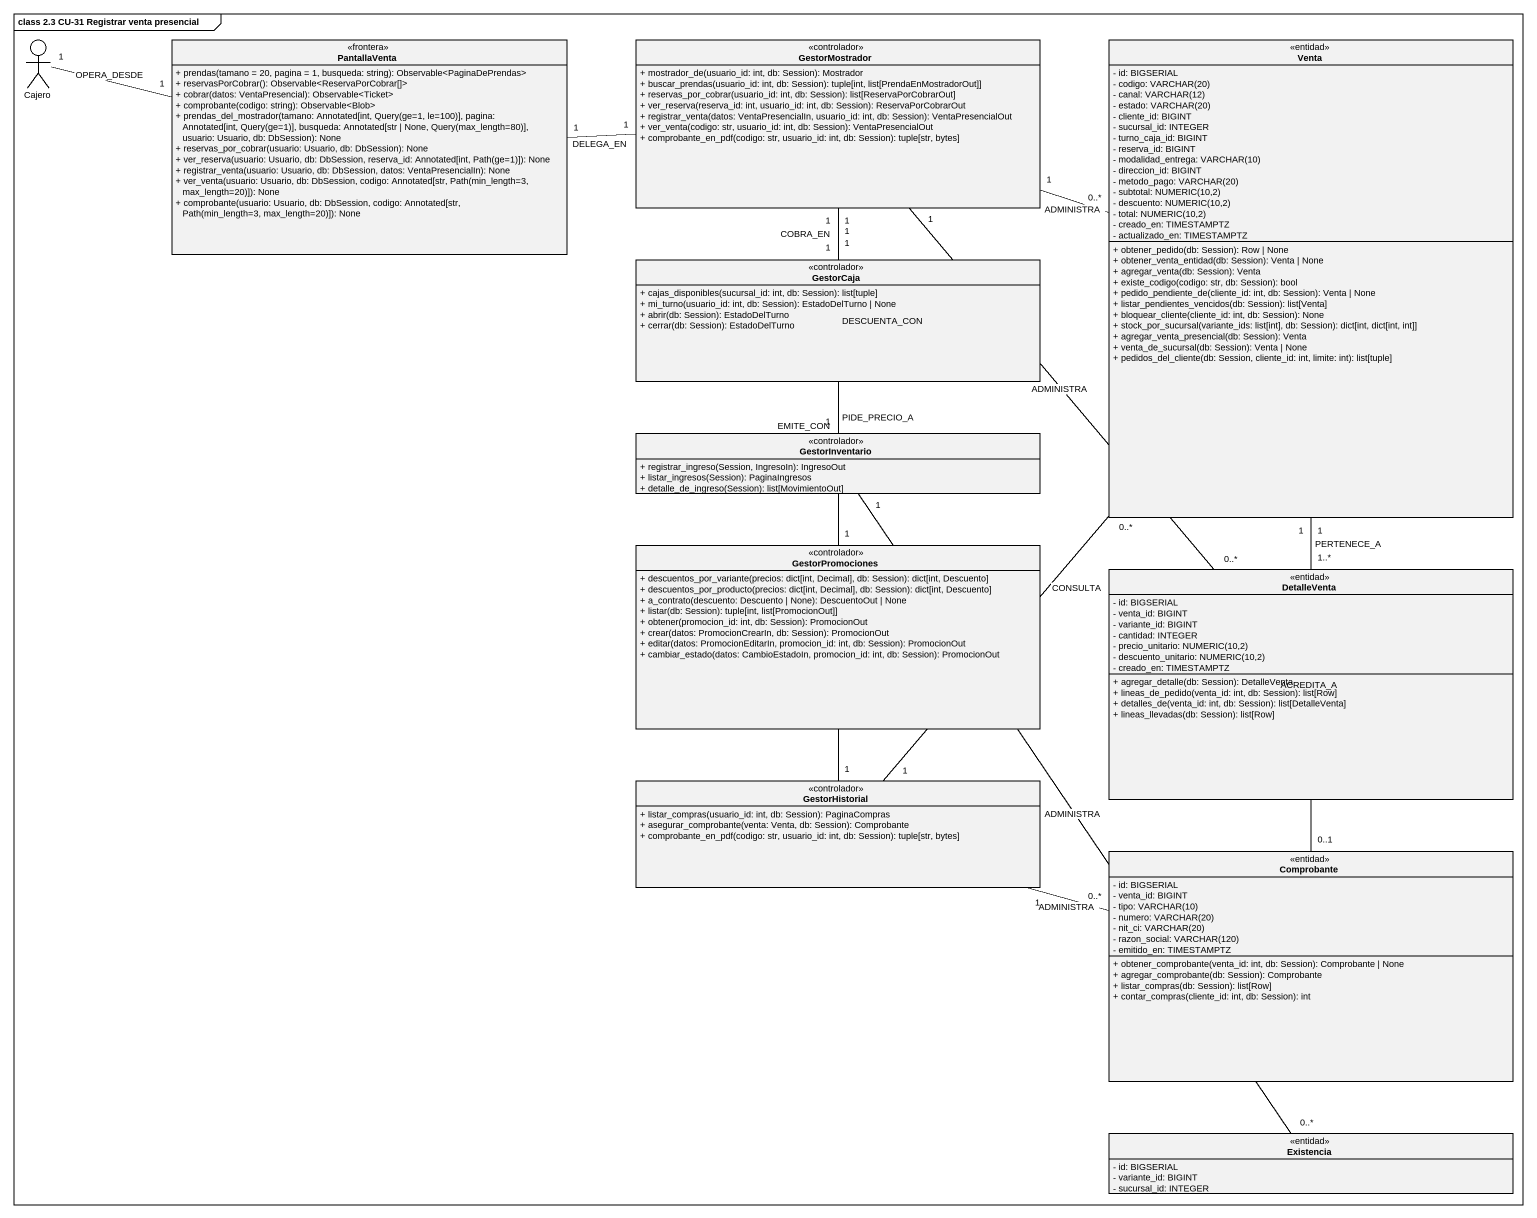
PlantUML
@startuml
mainframe class 2.3 CU-31 Registrar venta presencial
allowmixing
hide circle
hide empty members
skinparam classAttributeIconSize 0
actor Cajero
class PantallaVenta <<frontera>> {
  + prendas(tamano = 20, pagina = 1, busqueda: string): Observable<PaginaDePrendas>
  + reservasPorCobrar(): Observable<ReservaPorCobrar[]>
  + cobrar(datos: VentaPresencial): Observable<Ticket>
  + comprobante(codigo: string): Observable<Blob>
  + prendas_del_mostrador(tamano: Annotated[int, Query(ge=1, le=100)], pagina: Annotated[int, Query(ge=1)], busqueda: Annotated[str | None, Query(max_length=80)], usuario: Usuario, db: DbSession): None
  + reservas_por_cobrar(usuario: Usuario, db: DbSession): None
  + ver_reserva(usuario: Usuario, db: DbSession, reserva_id: Annotated[int, Path(ge=1)]): None
  + registrar_venta(usuario: Usuario, db: DbSession, datos: VentaPresencialIn): None
  + ver_venta(usuario: Usuario, db: DbSession, codigo: Annotated[str, Path(min_length=3, max_length=20)]): None
  + comprobante(usuario: Usuario, db: DbSession, codigo: Annotated[str, Path(min_length=3, max_length=20)]): None
}
class GestorMostrador <<controlador>> {
  + mostrador_de(usuario_id: int, db: Session): Mostrador
  + buscar_prendas(usuario_id: int, db: Session): tuple[int, list[PrendaEnMostradorOut]]
  + reservas_por_cobrar(usuario_id: int, db: Session): list[ReservaPorCobrarOut]
  + ver_reserva(reserva_id: int, usuario_id: int, db: Session): ReservaPorCobrarOut
  + registrar_venta(datos: VentaPresencialIn, usuario_id: int, db: Session): VentaPresencialOut
  + ver_venta(codigo: str, usuario_id: int, db: Session): VentaPresencialOut
  + comprobante_en_pdf(codigo: str, usuario_id: int, db: Session): tuple[str, bytes]
}
class Venta <<entidad>> {
  - id: BIGSERIAL
  {field} - codigo: VARCHAR(20)
  {field} - canal: VARCHAR(12)
  {field} - estado: VARCHAR(20)
  - cliente_id: BIGINT
  - sucursal_id: INTEGER
  - turno_caja_id: BIGINT
  - reserva_id: BIGINT
  {field} - modalidad_entrega: VARCHAR(10)
  - direccion_id: BIGINT
  {field} - metodo_pago: VARCHAR(20)
  {field} - subtotal: NUMERIC(10,2)
  {field} - descuento: NUMERIC(10,2)
  {field} - total: NUMERIC(10,2)
  - creado_en: TIMESTAMPTZ
  - actualizado_en: TIMESTAMPTZ
  + obtener_pedido(db: Session): Row | None
  + obtener_venta_entidad(db: Session): Venta | None
  + agregar_venta(db: Session): Venta
  + existe_codigo(codigo: str, db: Session): bool
  + pedido_pendiente_de(cliente_id: int, db: Session): Venta | None
  + listar_pendientes_vencidos(db: Session): list[Venta]
  + bloquear_cliente(cliente_id: int, db: Session): None
  + stock_por_sucursal(variante_ids: list[int], db: Session): dict[int, dict[int, int]]
  + agregar_venta_presencial(db: Session): Venta
  + venta_de_sucursal(db: Session): Venta | None
  + pedidos_del_cliente(db: Session, cliente_id: int, limite: int): list[tuple]
}
class GestorCaja <<controlador>> {
  + cajas_disponibles(sucursal_id: int, db: Session): list[tuple]
  + mi_turno(usuario_id: int, db: Session): EstadoDelTurno | None
  + abrir(db: Session): EstadoDelTurno
  + cerrar(db: Session): EstadoDelTurno
}
class GestorInventario <<controlador>> {
  + registrar_ingreso(Session, IngresoIn): IngresoOut
  + listar_ingresos(Session): PaginaIngresos
  + detalle_de_ingreso(Session): list[MovimientoOut]
}
class GestorPromociones <<controlador>> {
  + descuentos_por_variante(precios: dict[int, Decimal], db: Session): dict[int, Descuento]
  + descuentos_por_producto(precios: dict[int, Decimal], db: Session): dict[int, Descuento]
  + a_contrato(descuento: Descuento | None): DescuentoOut | None
  + listar(db: Session): tuple[int, list[PromocionOut]]
  + obtener(promocion_id: int, db: Session): PromocionOut
  + crear(datos: PromocionCrearIn, db: Session): PromocionOut
  + editar(datos: PromocionEditarIn, promocion_id: int, db: Session): PromocionOut
  + cambiar_estado(datos: CambioEstadoIn, promocion_id: int, db: Session): PromocionOut
}
class DetalleVenta <<entidad>> {
  - id: BIGSERIAL
  - venta_id: BIGINT
  - variante_id: BIGINT
  - cantidad: INTEGER
  {field} - precio_unitario: NUMERIC(10,2)
  {field} - descuento_unitario: NUMERIC(10,2)
  - creado_en: TIMESTAMPTZ
  + agregar_detalle(db: Session): DetalleVenta
  + lineas_de_pedido(venta_id: int, db: Session): list[Row]
  + detalles_de(venta_id: int, db: Session): list[DetalleVenta]
  + lineas_llevadas(db: Session): list[Row]
}
class GestorHistorial <<controlador>> {
  + listar_compras(usuario_id: int, db: Session): PaginaCompras
  + asegurar_comprobante(venta: Venta, db: Session): Comprobante
  + comprobante_en_pdf(codigo: str, usuario_id: int, db: Session): tuple[str, bytes]
}
class Comprobante <<entidad>> {
  - id: BIGSERIAL
  - venta_id: BIGINT
  {field} - tipo: VARCHAR(10)
  {field} - numero: VARCHAR(20)
  {field} - nit_ci: VARCHAR(20)
  {field} - razon_social: VARCHAR(120)
  - emitido_en: TIMESTAMPTZ
  + obtener_comprobante(venta_id: int, db: Session): Comprobante | None
  + agregar_comprobante(db: Session): Comprobante
  + listar_compras(db: Session): list[Row]
  + contar_compras(cliente_id: int, db: Session): int
}
class Existencia <<entidad>> {
  - id: BIGSERIAL
  - variante_id: BIGINT
  - sucursal_id: INTEGER
}
Cajero "1" -right- "1" PantallaVenta : OPERA_DESDE
PantallaVenta "1" -right- "1" GestorMostrador : DELEGA_EN
GestorMostrador "1" -right- "0..*" Venta : ADMINISTRA
GestorMostrador "1" -- "1" GestorCaja : COBRA_EN
GestorMostrador "1" -- "1" GestorInventario : DESCUENTA_CON
GestorMostrador "1" -- "1" GestorPromociones : PIDE_PRECIO_A
GestorMostrador "1" -- "0..*" DetalleVenta : ADMINISTRA
GestorMostrador "1" -- "1" GestorHistorial : EMITE_CON
GestorInventario "1" -- "0..*" Existencia : ADMINISTRA
DetalleVenta "1..*" -up- "1" Venta : PERTENECE_A
GestorHistorial "1" -up- "0..*" Venta : CONSULTA
GestorHistorial "1" -right- "0..*" Comprobante : ADMINISTRA
Comprobante "0..1" -up- "1" Venta : ACREDITA_A
@enduml
